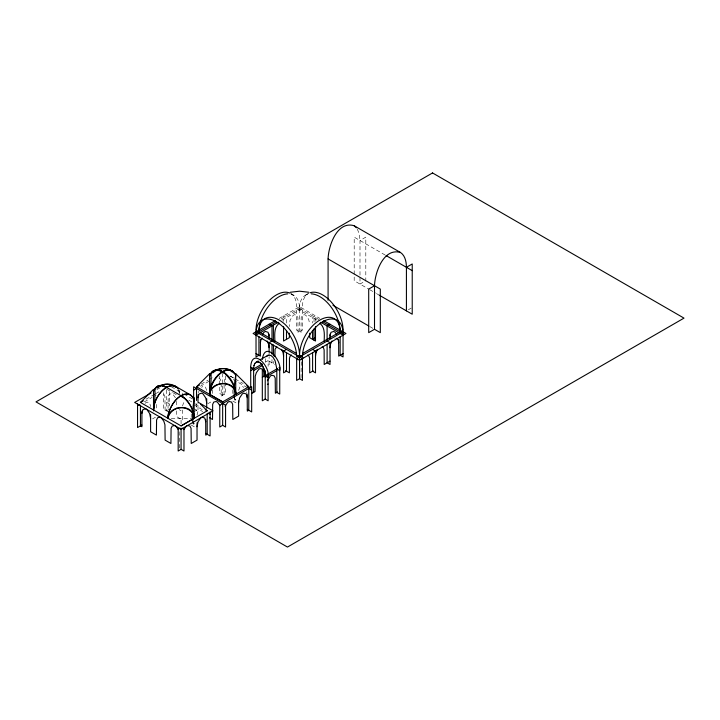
<?xml version="1.0" encoding="UTF-8"?>
<svg xmlns="http://www.w3.org/2000/svg" width="720" height="720" viewBox="0 0 720 720"><rect width="100%" height="100%" fill="white"/><g stroke="black" fill="none" stroke-linecap="round" stroke-linejoin="round"><path stroke-width="0.54" stroke-dasharray="3.6 2.7" d="M181.071 423.738L181.071 418.347M265.221 362.232L265.869 357.993M197.028 414.999L198 411.336L200.592 410.463A4.653 2.691 60 0 1 202.176 411.381L202.581 411.759M224.1 382.608L224.811 379.35L226.854 377.964M182.538 406.026L183.492 402.957L185.274 401.976M238.626 390.393L239.886 386.982L242.172 386.451A4.653 2.691 60 0 1 243.756 387.369M301.311 361.827L301.005 377.865M198.477 392.652L198.963 391.221M145.053 403.38L145.458 403.002A4.653 2.691 -60 0 1 147.042 402.093L149.634 402.957L150.606 406.62M360 275.121L360 240.507L365.805 237.15L365.805 280.71L360 284.058L360 276.246M305.226 295.362L308.124 293.688M279.225 318.402L299.538 306.675L319.851 318.402M156.906 389.592L161.739 386.793M281.16 318.96L302.436 306.675A28.737 16.578 60 0 1 308.691 293.355M282.132 320.076L302.427 308.358L302.427 330.129L298.071 332.64L297.909 317.493L296.802 315.243L294.516 314.712A4.653 2.691 -60 0 0 292.932 315.621L290.079 320.193L289.368 326.502M146.043 399.204L158.841 391.824M153.504 394.893L158.175 392.202M144.315 401.877L152.055 397.413M153.018 396.846L156.888 394.614M201.204 384.102L208.143 380.097M209.115 379.539L214.263 376.56M200.412 386.235L210.078 380.655M152.541 418.905L155.439 417.231M169.461 409.131L165.114 411.651L164.943 396.504L163.836 394.245L161.955 393.624M265.581 362.025L268.119 360.558L268.119 366.264M193.635 411.921L197.991 409.41M207.666 403.83L212.499 401.04M408.357 309.744L411.264 308.07M335.547 338.076L335.142 338.166A4.653 2.691 -60 0 0 334.746 338.31M171.279 418.347L191.952 418.347M218.853 378.018L220.491 379.35L221.202 382.608M385.146 255.024L354.195 237.15L354.195 280.71L368.703 289.089M369.675 289.647L375.471 292.995M376.443 293.553L379.341 295.227M369.675 326.493L373.536 328.734M290.952 293.688L293.85 295.362M318.879 319.518L296.64 306.675A28.737 16.578 -60 0 0 290.772 293.571M316.944 320.085L296.622 308.358L296.622 330.129L301.005 332.658L301.167 317.511L302.274 315.261L304.56 314.73A4.653 2.691 60 0 1 306.144 315.639L308.736 319.5L309.708 324.288M269.109 361.125L274.887 364.464M230.4 376.191L234.27 378.423M235.233 378.981L243.189 383.562M230.121 376.029L233.856 378.18M233.298 379.539L247.815 387.909M232.812 401.04L237.645 403.83M171.414 386.793L183.015 393.498M183.987 394.056L192.69 399.078M188.811 400.203L194.625 403.551M195.066 403.812L200.664 407.034M166.563 389.034L172.368 392.382M173.331 392.94L176.238 394.614M193.644 404.667L203.319 410.256M193.635 408.573L197.991 411.084L197.991 402.714M166.563 402.354L172.368 405.711M179.136 409.617L181.071 410.733M191.223 425.052L195.093 427.284M357.399 229.176L359.388 234.405L360 240.507M175.446 397.8L173.16 394.632A4.653 2.691 60 0 0 171.576 393.714L169.29 394.245L168.183 396.504L168.012 411.651L163.665 409.131L163.665 392.805M246.609 391.932L246.834 392.652M179.136 431.739L179.622 448.506M176.553 401.328L176.715 408.852M179.505 393.012L179.541 393.363A18.45 10.647 -60 0 0 178.956 390.555M206.676 390.393L205.416 386.982L203.139 386.451A4.653 2.691 -60 0 0 201.555 387.369M315.495 321.345L315.495 315.9L312.588 317.574L312.588 323.019M314.037 318.411L314.037 322.596M299.556 331.821L299.538 308.349A28.737 16.587 -60 0 0 290.682 294.084M286.488 323.001L286.488 317.556L283.581 315.882L283.581 321.327M273.438 361.395L273.438 363.627M271.989 359.523L271.989 362.79L269.091 364.464L269.109 356.661M269.091 352.485L269.091 355.752M232.812 389.871L232.812 394.335M225.558 376.074L225.558 393.498L221.202 396.009L221.202 384.84M224.1 384.84L224.1 396.009L219.753 393.498L219.753 376.074M222.651 373.392L222.651 395.172M212.499 389.871L212.499 394.335M196.542 403.551L196.542 410.247M191.223 413.883L191.223 418.347M182.52 409.977L182.52 420.021L176.715 416.673L176.715 409.977M169.461 391.716L169.461 405.873M166.563 390.078L166.563 410.814M156.411 404.388L156.411 409.977M211.032 375.237A13.176 10.521 -12.3 0 1 211.491 374.535M210.456 375.444A13.059 10.665 0 0 1 210.834 374.724M179.127 390.609A17.739 10.377 -59.2 0 1 179.667 392.895M178.479 389.52A13.176 10.521 -12.3 0 1 179.613 393.174M177.957 389.673A13.059 10.665 0 0 1 179.487 393.345M299.529 308.349A28.737 16.587 60 0 1 308.808 294.012"/><path stroke-width="1.08" d="M153.504 390.636L153.504 389.367L140.445 402.435L181.071 425.889L194.139 418.347L194.13 397.746L194.13 399.456M209.601 374.616L209.601 373.734L196.542 386.793L196.542 400.446M235.719 374.625L235.719 373.734L248.787 386.793L248.778 410.256L247.329 411.093L247.149 394.065M252.891 391.968L253.611 392.382L253.638 368.046M141.903 413.325L142.875 409.662L145.458 408.789A4.653 2.691 60 0 1 147.042 409.707L149.634 413.559L150.606 418.347M141.921 411.039L141.903 426.726L140.445 425.889L140.445 405.153M153.504 409.977L153.621 407.952M197.037 426.726L198.009 421.938L200.592 418.086A4.653 2.691 -60 0 1 202.176 417.168L204.768 418.041L205.74 421.704M197.991 397.683L198.963 394.02L201.555 393.156A4.653 2.691 60 0 1 203.139 394.065L205.722 397.926L206.694 402.714M238.617 402.714L239.598 397.935L242.181 394.074A4.653 2.691 -60 0 1 243.765 393.156L246.348 394.029L247.329 397.692M260.397 342.702L260.883 339.903L262.368 338.229M315.495 327.627L315.513 327.033M315.513 356.094L315.981 352.746L317.466 349.353L317.115 349.965M330.003 335.997L330.975 332.343L333.558 331.47A4.653 2.691 60 0 1 335.142 332.379L336.735 334.278M330.003 347.724L330.489 344.367L331.965 340.983M328.086 300.249L328.086 258.93C328.419 245.844 337.104 220.671 354.096 225.702L400.527 252.504C405.27 255.717 406.368 261.963 406.422 267.309L406.422 310.86M328.086 258.93L380.313 289.08L380.313 332.64L374.508 329.292L374.508 285.732C374.85 272.646 383.535 247.473 400.527 252.504M262.35 359.424C264.852 339.84 282.303 360.801 279.729 370.611L276.822 368.937L275.121 360.846L273.159 357.471L271.017 355.536L268.353 355.113L260.109 359.802M209.718 392.337L209.592 394.362L222.66 401.877L222.66 425.331L219.762 427.005L219.762 405.225L251.676 386.802L251.676 411.93L247.32 409.41M209.673 392.742L209.592 394.362A13.176 10.809 -13 0 1 223.776 383.526A13.176 10.809 -13 0 1 235.674 394.362L235.611 392.337M198.063 394.749L197.991 402.156M260.442 339.75L260.397 356.103L256.023 353.574M168.12 416.331L168.003 418.347A13.059 10.665 0 0 1 181.08 407.682A13.059 10.665 0 0 1 194.139 418.347L194.031 416.331M254.016 365.472L253.548 368.964L250.65 367.29C251.829 346.32 270.81 366.588 268.056 377.343L268.119 400.761L265.221 399.087L262.314 400.761L262.314 369.252M154.449 403.785C157.113 395.253 165.384 382.932 175.815 386.46L190.539 394.965L193.041 397.881M168.957 412.164C171.621 403.623 179.892 391.32 190.323 394.839M253.962 365.508L254.556 363.978M315.999 352.737L316.215 352.017M267.381 380.772L270.225 376.2A4.653 2.691 -60 0 1 271.809 375.291L274.095 375.822L275.202 378.072L275.373 393.228L277.551 391.968M225.09 406.305L227.673 402.444A4.653 2.691 -60 0 1 229.257 401.535L231.543 402.066L232.65 404.316L232.821 419.472L238.617 416.115L238.608 401.04M301.977 359.685L302.976 357.723M183.798 429.633L186.084 426.456A4.653 2.691 -60 0 1 187.668 425.547L189.954 426.078L191.061 428.328L191.232 443.475L197.037 440.127L197.028 422.82M254.502 364.014L254.907 363.348M262.341 334.26L263.934 332.361A4.653 2.691 -60 0 1 265.518 331.452L268.101 332.325L269.073 335.988M254.853 363.384L258.174 360.918M266.517 356.643L267.849 355.338M217.998 375.417L218.457 374.967M221.427 372.528L223.002 371.538M256.986 331.245L253.116 333.477L299.538 360.279L345.96 333.477L342.09 331.245M258.921 330.129L275.355 320.634M151.101 392.94L134.658 402.435L181.08 429.237L213.003 410.805L198.495 402.435M276.327 321.75L256.014 333.477A28.737 16.605 60 0 1 276.345 321.759A28.737 16.605 60 0 1 296.667 356.949L299.538 355.257A28.737 16.569 -60.1 0 1 319.869 320.058A28.737 16.569 -60.1 0 1 340.137 331.812M256.023 335.142L278.262 322.308M140.445 402.435L143.361 400.752M137.547 405.783L139.482 404.667M271.989 341.01L269.091 342.693L269.109 352.197M199.44 385.119L196.542 386.793L222.678 401.877L248.778 386.802L246.852 385.677M193.635 390.15L196.542 388.476M374.508 285.732L368.703 289.08L368.703 332.64L374.508 329.292M406.422 267.309L412.227 263.961L412.227 314.208L379.341 295.227M141.903 425.052L137.547 427.563L137.547 403.524M286.497 349.389L283.59 351.063L283.59 372.843L286.497 371.169L286.497 352.656M330.003 324.27L327.096 325.953L327.096 340.101M250.713 370.611L262.314 363.906M253.611 370.611L262.314 365.58M315.495 337.671L312.588 339.354L312.588 330.642M302.436 353.583L343.062 330.129A28.737 16.578 60 0 0 331.542 302.346A28.737 16.578 60 0 0 310.077 292.752M262.314 377.307L277.551 368.514M279 367.677L279.729 367.263L279.729 394.065L276.822 392.382L276.822 368.937M181.071 425.889L207.198 410.805L200.664 404.28M265.221 377.307L276.822 370.611M180.108 428.121L178.173 429.237L178.173 451.017L181.071 449.343L183.978 451.017L183.978 429.237L182.043 428.121M251.613 393.534L255.06 391.545L255.231 376.209L256.338 372.672L258.624 369.504A4.653 2.691 -60 0 1 260.208 368.586C264.294 367.902 263.934 374.031 263.763 376.47M267.39 384.426L268.119 384.012M258.921 336.609L258.948 355.266L256.023 356.922L256.023 331.794L302.454 358.605L302.454 380.385L299.556 378.702L296.649 380.385L296.649 358.605L343.053 331.812L343.053 356.94L340.155 355.266L340.155 336.627M313.173 370.845L309.708 372.843L309.636 358.263L308.997 356.184L307.737 354.969M330.003 361.125L324.198 364.482L324.126 349.902L323.487 347.823L322.227 346.608M343.053 353.592L338.706 356.103L338.634 339.768M276.858 346.599L275.058 349.317L274.887 356.652M291.366 354.969L290.106 356.184L289.467 358.263L289.395 372.843L285.525 370.611M222.831 371.628L223.875 371.115M256.176 362.07L257.814 361.701M290.277 292.257L299.538 291.195L308.799 292.257M226.845 370.116L227.304 370.044M257.22 361.737L259.938 362.574M162.981 385.866L163.611 386.046M258.3 361.827L258.831 362.007M220.905 370.881L221.427 371.115M164.808 386.496L165.339 386.73M221.949 371.367L223.353 372.177M165.861 386.982L181.071 395.73M222.129 371.448L223.182 372.06M166.032 387.063L166.563 387.333A18.468 10.656 60 0 0 154.809 389.106M336.735 338.229L338.22 339.903L338.706 342.702M386.109 255.582L412.227 270.657M332.919 305.28L368.703 325.935M323.721 320.634L340.155 330.129M299.556 378.702L299.538 355.257L302.436 356.931A28.737 16.605 -60 0 1 322.731 321.759L343.062 333.477M320.814 322.308L343.053 335.16M327.114 341.01L330.021 342.693L330.021 364.464L327.114 362.79L327.114 344.277M269.073 324.261L271.98 325.935L271.98 340.092M312.606 349.389L315.513 351.063L315.513 372.843L312.606 371.169L312.606 352.656M296.64 353.583L256.014 330.129A28.737 16.578 -60 0 1 268.011 301.815A28.737 16.578 -60 0 1 289.8 293.067M253.611 368.937L250.713 367.263L250.713 387.918M248.778 388.476L251.676 390.15M205.254 409.698L207.198 410.805M208.152 413.046L210.087 414.162M209.592 417.789L212.499 419.463L212.67 404.316L213.777 402.057L216.054 401.526A4.653 2.691 60 0 1 217.638 402.444L219.924 405.612M222.66 425.331L225.567 427.005L225.567 405.225L193.635 386.793L193.635 397.773M205.731 433.422L210.087 435.942L210.087 411.903M175.815 386.46L177.363 387.729M181.593 396.054L181.071 395.712L181.773 396.171M259.353 362.268L261.009 363.546M223.875 372.528L224.397 372.897M182.295 396.522L182.817 396.891M354.096 225.702L356.427 227.781M184.014 397.827L184.653 398.376M260.955 363.573L262.08 364.896M261.495 364.203L264.213 369.621M281.619 349.344L283.104 352.737L283.59 356.094M267.138 340.983L268.623 344.367L269.109 347.724M296.496 358.335L297.126 359.685M178.344 429.624L176.058 426.456A4.653 2.691 60 0 0 174.474 425.538L172.188 426.069L171.081 428.328L170.919 443.475L165.114 440.127L164.943 424.782L163.836 421.254L161.55 418.077A4.653 2.691 60 0 0 159.966 417.168L157.68 417.699L156.573 419.949L156.411 435.096L150.606 431.748L150.606 414.441M263.07 366.597L263.52 367.542M263.916 368.55L264.753 371.736M264.573 370.647L265.059 373.788M264.996 372.744L265.158 375.669L268.056 377.343L265.221 375.633L265.194 374.715M235.584 392.346L235.71 394.371A13.059 10.665 0 0 0 222.669 383.67A13.059 10.665 0 0 0 209.61 394.335L209.601 374.031M194.004 416.34L194.13 418.356M283.545 327.024L283.563 327.618M205.713 419.409L205.74 435.105L207.189 434.268L207.189 413.532M235.719 374.031L235.728 394.344M153.513 389.664L153.513 409.977A18.45 10.647 -60 0 1 163.242 389.79A18.45 10.647 -60 0 1 177.921 388.458M340.155 331.803L340.155 333.477M330.003 334.071L330.003 338.427M324.198 341.586C324.162 335.88 325.431 328.419 320.634 324.009A4.653 2.691 60 0 0 319.455 323.235M315.495 326.79L315.495 341.028L309.708 337.689L309.708 333.216M314.037 329.022L314.037 340.191M289.368 333.207L289.368 337.671L283.563 341.019L283.581 326.772M286.488 330.624L286.488 339.336M274.86 341.577C274.896 335.871 273.627 328.419 278.424 324A4.653 2.691 -60 0 1 279.603 323.235M273.411 325.107L273.411 341.298M273.438 344.997L273.438 355.815M271.989 344.277L271.989 354.078M269.073 334.053L269.073 338.409M265.221 370.674L265.221 399.087M258.921 331.803L258.921 333.477M206.694 398.799L206.694 408.294M181.071 428.607L181.071 449.343M223.344 372.699A30.168 16.164 57.1 0 1 224.028 373.176M224.199 373.014A17.847 10.458 60.4 0 1 225.855 374.346M210.987 373.482A18.45 10.773 60.7 0 1 219.357 370.161M234.747 387.774A18.45 10.773 60.7 0 0 225.999 373.896A17.433 9.801 59.2 0 0 224.415 372.708M225.783 374.643A18.45 10.242 58.8 0 1 234.288 387.693M234.585 387.729A19.728 11.484 59.9 0 1 234.846 388.62A19.728 11.286 60.1 0 0 234.675 387.72M235.08 388.656A17.847 10.404 59.8 0 1 235.773 392.427M235.584 399.447A13.176 1.53 -86.6 0 1 234.189 392.22A13.176 1.53 -86.6 0 1 235.728 375.696M227.124 370.188A18.63 10.845 -58.9 0 1 234.756 373.752M223.722 370.971A18.9 10.908 -60.2 0 1 227.052 369.891M223.38 371.916A31.707 19.548 63.1 0 1 223.911 372.267M234.702 388.584A17.847 10.206 60.2 0 1 235.431 392.256M209.502 392.427A17.739 10.413 -59.3 0 1 210.321 388.197M210.834 388.143A18.63 10.521 -60.4 0 1 218.232 375.462M218.214 374.85A18.9 10.971 -60 0 1 221.589 372.168M221.31 371.511A30.168 16.317 56.6 0 1 222.003 371.862M219.42 370.512A17.847 10.395 60.8 0 1 221.094 371.178M219.357 370.188A17.433 9.891 58.7 0 1 220.878 370.71M210.843 373.275A18.45 10.377 58.1 0 1 219.474 370.764M227.349 369.9A18.621 10.656 -61.1 0 1 234.522 374.004M223.866 371.34A18.468 10.692 -60 0 1 226.809 370.278M212.931 372.843A13.176 10.521 -12.3 0 1 232.65 371.574M221.418 370.881A31.707 19.386 63.6 0 1 221.949 371.133M209.565 376.542A13.176 1.233 -84.8 0 1 211.122 377.658A13.176 1.233 -84.8 0 1 209.61 395.208M209.916 392.256A17.739 10.071 -60.7 0 1 210.762 388.152M210.231 388.206A18.621 10.98 -59.6 0 1 217.917 375.201M218.538 375.192A18.468 10.656 -60.1 0 1 221.454 372.78M212.319 372.735A13.059 10.665 0 0 1 232.389 372.141M165.222 387.126A30.168 16.317 56.6 0 1 165.906 387.477M163.485 386.199A17.892 10.422 60.8 0 1 165.006 386.811M154.755 389.322A18.468 10.764 60.5 0 1 163.107 385.767M157.257 388.062A13.176 10.521 -12.3 0 1 176.796 387.405M165.33 386.496A31.707 19.386 63.6 0 1 165.852 386.748M163.575 385.875A17.424 9.882 58.7 0 1 164.79 386.307M154.683 389.214A18.495 10.593 59.7 0 1 163.008 385.974M153.468 392.157A13.176 1.233 -84.8 0 1 155.025 393.273A13.176 1.233 -84.8 0 1 153.522 410.823M153.819 407.871A17.739 10.071 -60.7 0 1 154.665 403.767M181.755 396.693A30.168 16.164 57.1 0 1 182.439 397.17M182.61 397.026A17.892 10.485 60.4 0 1 184.113 398.214M184.545 398.043A18.468 10.773 60.5 0 1 193.149 411.732M193.257 412.614A19.728 11.484 59.9 0 0 192.996 411.714A19.728 11.286 60.1 0 1 193.347 412.605M193.5 412.641A17.847 10.404 59.8 0 1 194.184 416.421M194.004 423.441A13.176 1.53 -86.6 0 1 192.609 416.214A13.176 1.53 -86.6 0 1 194.148 399.69M181.8 395.91A31.707 19.548 63.1 0 1 182.331 396.261M182.835 396.675A17.424 9.801 59.2 0 1 184.059 397.611M184.608 398.52A18.495 10.611 59.6 0 1 192.96 411.705M193.122 412.578A17.847 10.206 60.2 0 1 193.851 416.25M194.085 418.347A13.176 10.809 -13 0 0 182.196 407.52A13.176 10.809 -13 0 0 168.057 418.356A18.459 10.656 -60 0 1 178.371 397.62A18.459 10.656 -60 0 1 193.005 397.809M167.922 416.412A17.739 10.413 -59.3 0 1 168.741 412.182M156.843 387.774A13.059 10.665 0 0 1 175.635 387.216M338.238 320.634A28.71 16.587 60 0 1 340.191 331.839M311.301 293.859A28.737 16.587 60 0 1 338.193 320.634M258.939 331.812A28.737 16.569 60.1 0 1 279.207 320.058A28.737 16.569 60.1 0 1 299.52 355.248M258.876 331.83A28.71 16.596 -59.9 0 1 260.829 320.625A28.737 16.587 -60 0 1 287.775 293.859M322.731 321.759A28.737 16.605 -60 0 1 343.08 333.468M432.54 172.944L36 401.877L287.46 547.056L684 318.123L432.54 172.944"/></g></svg>
